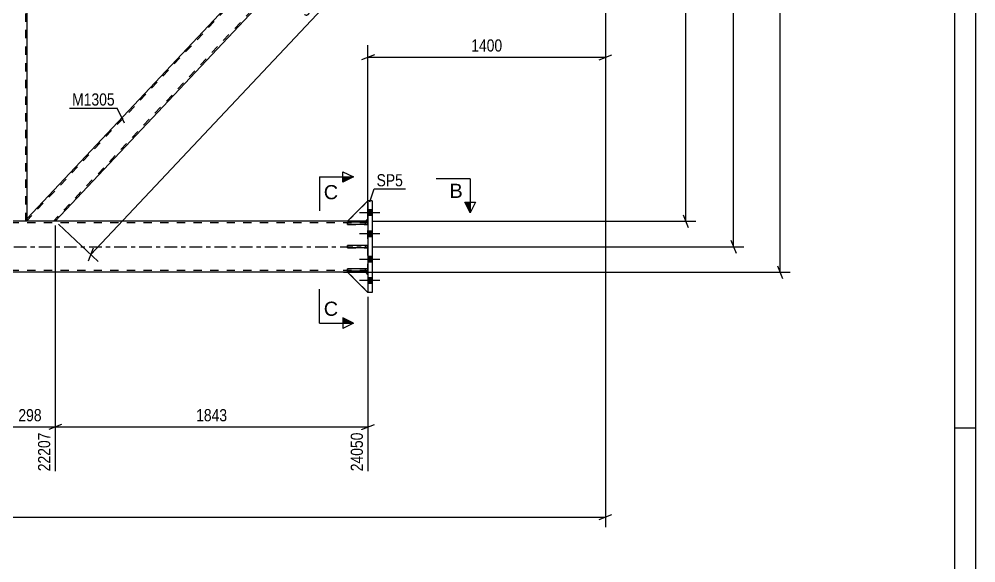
# Model space of a CAD drawing. Header units: millimetres. Extents: x -172 to 1017, y -617 to 224.
# Drawn here: x 791.3 to 1016.8, y -202.1 to -74 of the extents above; entities that cross this region are included whole.
import ezdxf

# ---------------------------------------------------------------- set-up
doc = ezdxf.new("R2010")
doc.units = ezdxf.units.MM
doc.linetypes.add('DXK_LINE_DOT2', pattern=[3.9198, 1.9599, -1.9599])
doc.linetypes.add('DXK_LINE_DOT3', pattern=[5.9187, 2.979, -0.9799, 0.9799, -0.9799])
doc.styles.add('Arial', font='ARIAL.TTF', dxfattribs={"height": 0.2})
doc.styles.add('Arial Narrow', font='ARIALN.TTF', dxfattribs={"height": 0.2})

# ---------------------------------------------------------------- blocks, each defined once
blk = doc.blocks.new('Unknown-761545786-1135')
at = {"color": 5, "linetype": 'Continuous'}
for p, q in [((1016.83, -617.35), (1016.83, 223.65)), ((1011.83, -612.35), (1011.83, 218.65)), ((1016.83, -170.35), (1011.83, -170.35))]:
    blk.add_line(p, q, dxfattribs=at)
blk = doc.blocks.new('Part-761545786-1582 - 1372')
at = {"color": 7, "linetype": 'DXK_LINE_DOT2'}
for p, q in [((873.5, -121.86), (868.7, -121.86)), ((868.7, -121.86), (868.7, -122.34)), ((868.7, -122.34), (873.5, -122.34)), ((872.9, -122.34), (872.9, -121.86)), ((873.5, -122.34), (873.5, -121.86))]:
    blk.add_line(p, q, dxfattribs=at)
blk = doc.blocks.new('Part-761545786-1583 - 1372')
at = {"color": 7, "linetype": 'DXK_LINE_DOT2'}
for p, q in [((873.5, -132.86), (868.7, -132.86)), ((868.7, -132.86), (868.7, -133.34)), ((872.9, -133.34), (872.9, -132.86)), ((873.5, -133.34), (873.5, -132.86)), ((868.7, -133.34), (873.5, -133.34))]:
    blk.add_line(p, q, dxfattribs=at)
blk = doc.blocks.new('Part-761545786-1586 - 1372')
at = {"color": 7, "linetype": 'DXK_LINE_DOT2'}
for p, q in [((868.7, -133.6), (872.9, -133.6)), ((873.5, -138.4), (868.7, -133.6)), ((872.9, -133.6), (873.5, -134.2)), ((873.5, -134.2), (873.5, -138.4))]:
    blk.add_line(p, q, dxfattribs=at)
blk = doc.blocks.new('Part-761545786-1589 - 1372')
at = {"color": 2, "linetype": 'Continuous'}
for p, q in [((868.7, -133.6), (872.9, -133.6)), ((873.5, -138.4), (868.7, -133.6)), ((872.9, -133.6), (873.5, -134.2))]:
    blk.add_line(p, q, dxfattribs=at)
at = {"color": 7, "linetype": 'DXK_LINE_DOT2'}
for p, q in [((873.5, -134.2), (873.5, -134.2)), ((873.5, -134.2), (873.5, -138.4)), ((873.5, -138.4), (873.5, -138.4))]:
    blk.add_line(p, q, dxfattribs=at)
blk = doc.blocks.new('Part-761545786-1592 - 1372')
at = {"color": 7, "linetype": 'DXK_LINE_DOT2'}
for p, q in [((873.5, -116.8), (868.7, -121.6)), ((873.5, -121), (873.5, -116.8)), ((868.7, -121.6), (872.9, -121.6)), ((872.9, -121.6), (873.5, -121))]:
    blk.add_line(p, q, dxfattribs=at)
blk = doc.blocks.new('Part-761545786-1595 - 1372')
at = {"color": 2, "linetype": 'Continuous'}
for p, q in [((873.5, -116.8), (868.7, -121.6)), ((872.9, -121.6), (868.7, -121.6)), ((873.5, -121), (872.9, -121.6))]:
    blk.add_line(p, q, dxfattribs=at)
at = {"color": 7, "linetype": 'DXK_LINE_DOT2'}
for p, q in [((873.5, -121), (873.5, -116.8)), ((873.5, -116.8), (873.5, -116.8)), ((873.5, -116.8), (873.5, -116.8)), ((873.5, -121), (873.5, -121)), ((873.5, -121), (873.5, -121))]:
    blk.add_line(p, q, dxfattribs=at)
blk = doc.blocks.new('Part-761545786-1619 - 1372')
at = {"color": 7, "linetype": 'DXK_LINE_DOT2'}
for p, q in [((873.5, -121.6), (-46.86, -121.6)), ((872.9, -121.6), (868.7, -121.6)), ((873.5, -133.6), (873.5, -121.6)), ((873.5, -122), (-62.3, -122)), ((873.5, -133.2), (-62.3, -133.2)), ((872.9, -133.6), (868.7, -133.6))]:
    blk.add_line(p, q, dxfattribs=at)
at = {"color": 2, "linetype": 'Continuous'}
for p, q in [((868.7, -121.6), (68.1, -121.6)), ((873.5, -121.6), (872.9, -121.6)), ((868.7, -133.6), (677, -133.6)), ((873.5, -133.6), (872.9, -133.6))]:
    blk.add_line(p, q, dxfattribs=at)
at = {"color": 7, "linetype": 'DXK_LINE_DOT3'}
blk.add_line((-62.3, -127.6), (873.5, -127.6), dxfattribs=at)
blk = doc.blocks.new('Part-761545786-1646 - 1372')
at = {"color": 2, "linetype": 'Continuous'}
for p, q in [((868.7, -127.84), (868.7, -127.36)), ((873.5, -127.36), (868.7, -127.36)), ((873.5, -127.84), (868.7, -127.84)), ((873.5, -127.84), (873.5, -127.36))]:
    blk.add_line(p, q, dxfattribs=at)
at = {"color": 7, "linetype": 'DXK_LINE_DOT2'}
for p, q in [((872.9, -127.84), (872.9, -127.36)), ((873.5, -127.36), (873.5, -127.36)), ((873.5, -127.36), (873.5, -127.36)), ((873.5, -127.84), (873.5, -127.84)), ((873.5, -127.84), (873.5, -127.84))]:
    blk.add_line(p, q, dxfattribs=at)
blk = doc.blocks.new('Part-761545786-1647 - 1372')
at = {"color": 2, "linetype": 'Continuous'}
for p, q in [((868.7, -122.34), (868.7, -121.86)), ((873.5, -121.86), (868.7, -121.86)), ((873.5, -122.34), (868.7, -122.34)), ((873.5, -122.34), (873.5, -121.86))]:
    blk.add_line(p, q, dxfattribs=at)
at = {"color": 7, "linetype": 'DXK_LINE_DOT2'}
for p, q in [((872.9, -122.34), (872.9, -121.86)), ((873.5, -121.86), (873.5, -121.86)), ((873.5, -121.86), (873.5, -121.86)), ((873.5, -122.34), (873.5, -122.34)), ((873.5, -122.34), (873.5, -122.34))]:
    blk.add_line(p, q, dxfattribs=at)
blk = doc.blocks.new('Part-761545786-1648 - 1372')
at = {"color": 2, "linetype": 'Continuous'}
for p, q in [((868.7, -133.34), (868.7, -132.86)), ((873.5, -132.86), (868.7, -132.86)), ((873.5, -133.34), (873.5, -132.86)), ((873.5, -133.34), (868.7, -133.34))]:
    blk.add_line(p, q, dxfattribs=at)
at = {"color": 7, "linetype": 'DXK_LINE_DOT2'}
for p, q in [((872.9, -133.34), (872.9, -132.86)), ((873.5, -132.86), (873.5, -132.86)), ((873.5, -132.86), (873.5, -132.86)), ((873.5, -133.34), (873.5, -133.34)), ((873.5, -133.34), (873.5, -133.34))]:
    blk.add_line(p, q, dxfattribs=at)
blk = doc.blocks.new('Part-761545786-1649 - 1372')
at = {"color": 7, "linetype": 'DXK_LINE_DOT2'}
for p, q in [((873.5, -127.36), (868.7, -127.36)), ((868.7, -127.36), (868.7, -127.84)), ((868.7, -127.84), (873.5, -127.84)), ((872.9, -127.84), (872.9, -127.36)), ((873.5, -127.84), (873.5, -127.36))]:
    blk.add_line(p, q, dxfattribs=at)
blk = doc.blocks.new('Part-761545786-1848 - 1372')
at = {"color": 2, "linetype": 'Continuous'}
for p, q in [((874.5, -116.8), (873.5, -116.8)), ((873.5, -116.8), (873.5, -138.4)), ((874.5, -116.8), (874.5, -138.4)), ((874.5, -138.4), (873.5, -138.4))]:
    blk.add_line(p, q, dxfattribs=at)
blk = doc.blocks.new('Part-761545786-1936 - 1372')
at = {"color": 7, "linetype": 'DXK_LINE_DOT2'}
for p, q in [((901.67, -6), (793.14, -121.41)), ((907.86, -6.19), (799.33, -121.6)), ((907.86, -6), (901.23, -6)), ((907.86, -6.49), (907.86, -6)), ((850.5, -59.95), (846.88, -63.8)), ((799.77, -121.6), (793.14, -121.6))]:
    blk.add_line(p, q, dxfattribs=at)
at = {"color": 2, "linetype": 'Continuous'}
for p, q in [((907.86, -6.66), (799.77, -121.6)), ((901.23, -6), (850.5, -59.95)), ((907.86, -6.66), (907.86, -6.49)), ((846.88, -63.8), (793.14, -120.94)), ((793.14, -121.6), (793.14, -120.94))]:
    blk.add_line(p, q, dxfattribs=at)
blk = doc.blocks.new('Part-761545786-1966 - 1372')
at = {"color": 7, "linetype": 'DXK_LINE_DOT2'}
for p, q in [((793.14, -6), (787.86, -6)), ((787.86, -6.66), (787.86, -6)), ((788.18, -121.6), (788.18, -6)), ((792.82, -121.6), (792.82, -6)), ((793.14, -6.66), (793.14, -6)), ((787.86, -121.6), (787.86, -120.94)), ((793.14, -121.6), (787.86, -121.6)), ((793.14, -121.6), (793.14, -120.94))]:
    blk.add_line(p, q, dxfattribs=at)
at = {"color": 2, "linetype": 'Continuous'}
for p, q in [((787.86, -120.94), (787.86, -6.66)), ((793.14, -120.94), (793.14, -6.66))]:
    blk.add_line(p, q, dxfattribs=at)
blk = doc.blocks.new('Bolt-761545786-2022 - 1372')
at = {"linetype": 'Continuous'}
for points in [[(873.5, -118.94), (873.5, -120.26), (874.5, -120.26), (874.5, -118.94)], [(873.5, -118.94), (873.5, -120.26), (874.5, -120.26), (874.5, -118.94)], [(873.5, -118.94), (873.5, -120.26), (874.5, -120.26), (874.5, -118.94)], [(873.5, -123.94), (873.5, -125.26), (874.5, -125.26), (874.5, -123.94)], [(873.5, -123.94), (873.5, -125.26), (874.5, -125.26), (874.5, -123.94)], [(873.5, -129.94), (873.5, -131.26), (874.5, -131.26), (874.5, -129.94)], [(873.5, -129.94), (873.5, -131.26), (874.5, -131.26), (874.5, -129.94)], [(873.5, -134.94), (873.5, -136.26), (874.5, -136.26), (874.5, -134.94)], [(873.5, -134.94), (873.5, -136.26), (874.5, -136.26), (874.5, -134.94)], [(873.5, -134.94), (873.5, -136.26), (874.5, -136.26), (874.5, -134.94)]]:
    blk.add_hatch(color=1, dxfattribs=at).paths.add_polyline_path(points)
at = {"color": 1, "linetype": 'Continuous'}
for p, q in [((874.5, -118.94), (873.5, -118.94)), ((874.5, -118.94), (873.5, -118.94)), ((874.5, -118.94), (873.5, -118.94)), ((876.26, -119.6), (871.5, -119.6)), ((876.26, -119.6), (871.5, -119.6)), ((876.26, -119.6), (871.5, -119.6)), ((874.5, -120.26), (873.5, -120.26)), ((874.5, -120.26), (873.5, -120.26)), ((874.5, -120.26), (873.5, -120.26)), ((874.5, -123.94), (873.5, -123.94)), ((874.5, -123.94), (873.5, -123.94)), ((876.26, -124.6), (871.5, -124.6)), ((876.26, -124.6), (871.5, -124.6)), ((874.5, -125.26), (873.5, -125.26)), ((874.5, -125.26), (873.5, -125.26)), ((876.26, -130.6), (871.5, -130.6)), ((876.26, -130.6), (871.5, -130.6)), ((874.5, -129.94), (873.5, -129.94)), ((874.5, -129.94), (873.5, -129.94)), ((874.5, -131.26), (873.5, -131.26)), ((874.5, -131.26), (873.5, -131.26)), ((874.5, -134.94), (873.5, -134.94)), ((874.5, -134.94), (873.5, -134.94)), ((874.5, -134.94), (873.5, -134.94)), ((876.26, -135.6), (871.5, -135.6)), ((876.26, -135.6), (871.5, -135.6)), ((876.26, -135.6), (871.5, -135.6)), ((874.5, -136.26), (873.5, -136.26)), ((874.5, -136.26), (873.5, -136.26)), ((874.5, -136.26), (873.5, -136.26))]:
    blk.add_line(p, q, dxfattribs=at)
blk = doc.blocks.new('StraightDimension-761545786-2503 - 1372')
at = {"color": 7, "linetype": 'Continuous'}
for p, q in [((929.5, -7), (929.5, -193.72)), ((-81, -191.32), (929.5, -191.32)), ((928, -191.92), (931, -190.72))]:
    blk.add_line(p, q, dxfattribs=at)
blk = doc.blocks.new('StraightDimension-761545786-2677 - 1372')
at = {"color": 7, "linetype": 'Continuous'}
for p, q in [((908.59, -6.69), (918.32, -15.83)), ((915.98, -15.69), (917.16, -12.69)), ((808.15, -129.48), (916.57, -14.19)), ((800.5, -122.29), (809.89, -131.12)), ((808.74, -127.98), (807.56, -130.98))]:
    blk.add_line(p, q, dxfattribs=at)
at = {"color": 0}
blk.add_wipeout([(864.73, -68.22), (861.67, -65.34), (855.84, -71.54), (858.9, -74.42)], dxfattribs=at)
at = {"color": 3, "style": 'Arial Narrow'}
blk.add_text('3957', height=2.863, rotation=46.7591, dxfattribs=at).set_placement((858.87, -73.57))
blk = doc.blocks.new('StraightDimension-761545786-3371 - 1372')
at = {"color": 7, "linetype": 'Continuous'}
for p, q in [((949.02, -7.5), (947.82, -4.5)), ((930.5, -6), (950.82, -6)), ((948.42, -121.6), (948.42, -6)), ((874.5, -121.6), (950.82, -121.6)), ((947.82, -120.1), (949.02, -123.1))]:
    blk.add_line(p, q, dxfattribs=at)
at = {"color": 0}
blk.add_wipeout([(947.67, -59.54), (943.47, -59.54), (943.47, -68.06), (947.67, -68.06)], dxfattribs=at)
at = {"color": 3, "style": 'Arial Narrow'}
blk.add_text('2890', height=2.863, rotation=90.0002, dxfattribs=at).set_placement((947.07, -67.46))
blk = doc.blocks.new('StraightDimension-761545786-2134 - 1372')
at = {"color": 7, "linetype": 'Continuous'}
for p, q in [((929.5, -7), (929.5, -85.35)), ((873.5, -120.6), (873.5, -80.1)), ((875, -82.35), (872, -83.55)), ((873.5, -82.95), (929.5, -82.95)), ((928, -83.55), (931, -82.35))]:
    blk.add_line(p, q, dxfattribs=at)
at = {"color": 0}
blk.add_wipeout([(905.76, -82.2), (905.76, -78), (897.24, -78), (897.24, -82.2)], dxfattribs=at)
at = {"color": 3, "style": 'Arial Narrow'}
blk.add_text('1400', height=2.863, dxfattribs=at).set_placement((897.84, -81.6))
blk = doc.blocks.new('StraightDimension-761545786-2495 - 1372')
at = {"color": 7, "linetype": 'Continuous'}
for p, q in [((960.29, -1.5), (959.09, 1.5)), ((930.5, 0), (962.09, 0)), ((959.69, -127.6), (959.69, 0)), ((959.09, -126.1), (960.29, -129.1)), ((874.5, -127.6), (962.09, -127.6))]:
    blk.add_line(p, q, dxfattribs=at)
at = {"color": 0}
blk.add_wipeout([(958.94, -59.54), (954.74, -59.54), (954.74, -68.06), (958.94, -68.06)], dxfattribs=at)
at = {"color": 3, "style": 'Arial Narrow'}
blk.add_text('3190', height=2.863, rotation=90.0002, dxfattribs=at).set_placement((958.34, -67.46))
blk = doc.blocks.new('StraightDimension-761545786-2813 - 1372')
at = {"color": 7, "linetype": 'Continuous'}
for p, q in [((799.77, -122.6), (799.77, -180.54)), ((873.5, -139.4), (873.5, -180.54)), ((801.27, -169.5), (798.27, -170.7)), ((799.77, -170.1), (873.5, -170.1)), ((872, -170.7), (875, -169.5))]:
    blk.add_line(p, q, dxfattribs=at)
at = {"color": 0}
blk.add_wipeout([(840.89, -169.35), (840.89, -165.15), (832.38, -165.15), (832.38, -169.35)], dxfattribs=at)
at = {"color": 0, "linetype": 'Continuous'}
blk.add_wipeout([(872.9, -170.8), (868.7, -170.8), (868.7, -181.14), (872.9, -181.14)], dxfattribs=at)
at = {"color": 3, "style": 'Arial Narrow'}
blk.add_text('1843', height=2.863, dxfattribs=at).set_placement((832.98, -168.75))
at = {"color": 3, "linetype": 'Continuous', "style": 'Arial Narrow'}
blk.add_text('24050', height=2.863, rotation=90.0002, dxfattribs=at).set_placement((872.3, -180.54))
blk = doc.blocks.new('StraightDimension-761545786-2831 - 1372')
at = {"color": 7, "linetype": 'Continuous'}
for p, q in [((787.86, -122.6), (787.86, -180.54)), ((799.77, -122.6), (799.77, -180.54)), ((786.36, -170.7), (789.36, -169.5)), ((787.86, -170.1), (799.77, -170.1)), ((801.27, -169.5), (798.27, -170.7))]:
    blk.add_line(p, q, dxfattribs=at)
at = {"color": 0}
blk.add_wipeout([(797.16, -169.35), (797.16, -165.15), (790.47, -165.15), (790.47, -169.35)], dxfattribs=at)
at = {"color": 0, "linetype": 'Continuous'}
blk.add_wipeout([(799.17, -170.8), (794.97, -170.8), (794.97, -181.14), (799.17, -181.14)], dxfattribs=at)
at = {"color": 3, "style": 'Arial Narrow'}
blk.add_text('298', height=2.863, dxfattribs=at).set_placement((791.07, -168.75))
at = {"color": 3, "linetype": 'Continuous', "style": 'Arial Narrow'}
blk.add_text('22207', height=2.863, rotation=90.0002, dxfattribs=at).set_placement((798.57, -180.54))
blk = doc.blocks.new('StraightDimension-761545786-12948 - 1372')
at = {"color": 7, "linetype": 'Continuous'}
for p, q in [((971.26, 4.5), (970.06, 7.5)), ((930.82, 6), (973.06, 6)), ((970.66, -133.6), (970.66, 6)), ((970.06, -132.1), (971.26, -135.1)), ((867.7, -133.6), (973.06, -133.6))]:
    blk.add_line(p, q, dxfattribs=at)
at = {"color": 0}
blk.add_wipeout([(969.91, -59.54), (965.71, -59.54), (965.71, -68.06), (969.91, -68.06)], dxfattribs=at)
at = {"color": 3, "style": 'Arial Narrow'}
blk.add_text('3490', height=2.863, rotation=90.0002, dxfattribs=at).set_placement((969.31, -67.46))
blk = doc.blocks.new('SectionMark-761545786-12921 - 1372')
at = {"linetype": 'Continuous'}
for points in [[(867.58, -112.42), (867.58, -111.17), (870.08, -111.17)], [(867.58, -145.65), (867.58, -144.4), (870.08, -145.65)]]:
    blk.add_hatch(color=6, dxfattribs=at).paths.add_polyline_path(points)
at = {"color": 6, "linetype": 'Continuous'}
for p, q in [((867.58, -112.42), (867.58, -109.92)), ((867.58, -109.92), (870.08, -111.17)), ((862.08, -111.17), (870.08, -111.17)), ((870.08, -111.17), (867.58, -112.42)), ((862.08, -145.65), (870.08, -145.65)), ((870.08, -145.65), (867.58, -144.4)), ((867.58, -144.4), (867.58, -146.9)), ((870.08, -145.65), (867.58, -146.9))]:
    blk.add_line(p, q, dxfattribs=at)
at = {"color": 0, "linetype": 'Continuous'}
for points in [[(866.45, -116.42), (866.45, -112.92), (863.08, -112.92), (863.08, -116.42)], [(866.45, -143.9), (866.45, -140.4), (863.08, -140.4), (863.08, -143.9)]]:
    blk.add_wipeout(points, dxfattribs=at)
at = {"color": 6, "linetype": 'Continuous'}
for p, q in [((862.08, -111.17), (862.08, -119.17)), ((862.08, -145.65), (862.08, -137.65))]:
    blk.add_line(p, q, dxfattribs=at)
at = {"color": 3, "linetype": 'Continuous', "style": 'Arial'}
for p in [(863.08, -116.42), (863.08, -143.9)]:
    blk.add_text('C', height=3.34, dxfattribs=at).set_placement(p)
blk = doc.blocks.new('Mark-761545786-1844 - 1372')
at = {"color": 0}
blk.add_wipeout([(881.73, -113.37), (881.73, -110.37), (875.52, -110.37), (875.52, -113.37)], dxfattribs=at)
blk.add_wipeout([(881.73, -113.37), (881.73, -110.37), (875.52, -110.37), (875.52, -113.37)], dxfattribs=at)
at = {"color": 30, "linetype": 'Continuous'}
for p, q in [((873.94, -117.04), (874.92, -113.97)), ((874.92, -113.97), (882.33, -113.97))]:
    blk.add_line(p, q, dxfattribs=at)
at = {"color": 3, "style": 'Arial Narrow'}
blk.add_text('SP5', height=2.863, dxfattribs=at).set_placement((875.52, -113.37))
blk = doc.blocks.new('Mark-761545786-1932 - 1372')
at = {"color": 0}
blk.add_wipeout([(813.79, -94.33), (813.79, -91.33), (803.74, -91.33), (803.74, -94.33)], dxfattribs=at)
blk.add_wipeout([(813.79, -94.33), (813.79, -91.33), (803.74, -91.33), (803.74, -94.33)], dxfattribs=at)
at = {"color": 30, "linetype": 'Continuous'}
for p in [(803.14, -94.93), (816.1, -98.47)]:
    blk.add_line(p, (814.39, -94.93), dxfattribs=at)
at = {"color": 3, "style": 'Arial Narrow'}
blk.add_text('M1305', height=2.863, dxfattribs=at).set_placement((803.74, -94.33))
blk = doc.blocks.new('SectionMark-761545786-3496 - 1372')
at = {"color": 6, "linetype": 'Continuous'}
for p in [(897.59, -111.6), (898.84, -117.1)]:
    blk.add_line(p, (897.59, -119.6), dxfattribs=at)
at = {"color": 0, "linetype": 'Continuous'}
blk.add_wipeout([(895.84, -116.1), (895.84, -112.6), (892.73, -112.6), (892.73, -116.1)], dxfattribs=at)
at = {"linetype": 'Continuous'}
blk.add_hatch(color=6, dxfattribs=at).paths.add_polyline_path([(896.34, -117.1), (897.59, -117.1), (897.59, -119.6)])
at = {"color": 6, "linetype": 'Continuous'}
for p, q in [((897.59, -111.6), (889.59, -111.6)), ((896.34, -117.1), (898.84, -117.1)), ((897.59, -119.6), (896.34, -117.1))]:
    blk.add_line(p, q, dxfattribs=at)
at = {"color": 3, "linetype": 'Continuous', "style": 'Arial'}
blk.add_text('B', height=3.34, dxfattribs=at).set_placement((892.73, -116.1))

msp = doc.modelspace()

# ---------------------------------------------------------------- block references
for name in ['Unknown-761545786-1135', 'Part-761545786-1966 - 1372', 'Part-761545786-1936 - 1372', 'Part-761545786-1592 - 1372', 'Part-761545786-1595 - 1372', 'Part-761545786-1848 - 1372', 'Bolt-761545786-2022 - 1372', 'Part-761545786-1619 - 1372', 'Part-761545786-1582 - 1372', 'Part-761545786-1647 - 1372', 'Part-761545786-1646 - 1372', 'Part-761545786-1649 - 1372', 'Part-761545786-1583 - 1372', 'Part-761545786-1648 - 1372', 'Part-761545786-1586 - 1372', 'Part-761545786-1589 - 1372']:
    msp.add_blockref(name, (0, 0))

# ---------------------------------------------------------------- next in the draw order: block references
msp.add_blockref('StraightDimension-761545786-2503 - 1372', (0, 0))

# ---------------------------------------------------------------- next in the draw order: block references
msp.add_blockref('StraightDimension-761545786-2677 - 1372', (0, 0))

# ---------------------------------------------------------------- next in the draw order: block references
for name in ['StraightDimension-761545786-3371 - 1372', 'Mark-761545786-1932 - 1372']:
    msp.add_blockref(name, (0, 0))

# ---------------------------------------------------------------- next in the draw order: block references
msp.add_blockref('StraightDimension-761545786-2134 - 1372', (0, 0))

# ---------------------------------------------------------------- next in the draw order: block references
msp.add_blockref('StraightDimension-761545786-2495 - 1372', (0, 0))

# ---------------------------------------------------------------- next in the draw order: block references
msp.add_blockref('StraightDimension-761545786-2813 - 1372', (0, 0))

# ---------------------------------------------------------------- next in the draw order: block references
for name in ['StraightDimension-761545786-12948 - 1372', 'StraightDimension-761545786-2831 - 1372']:
    msp.add_blockref(name, (0, 0))

# ---------------------------------------------------------------- next in the draw order: block references
for name in ['SectionMark-761545786-12921 - 1372', 'Mark-761545786-1844 - 1372']:
    msp.add_blockref(name, (0, 0))

# ---------------------------------------------------------------- next in the draw order: block references
msp.add_blockref('SectionMark-761545786-3496 - 1372', (0, 0))

doc.saveas('drawing.dxf')
